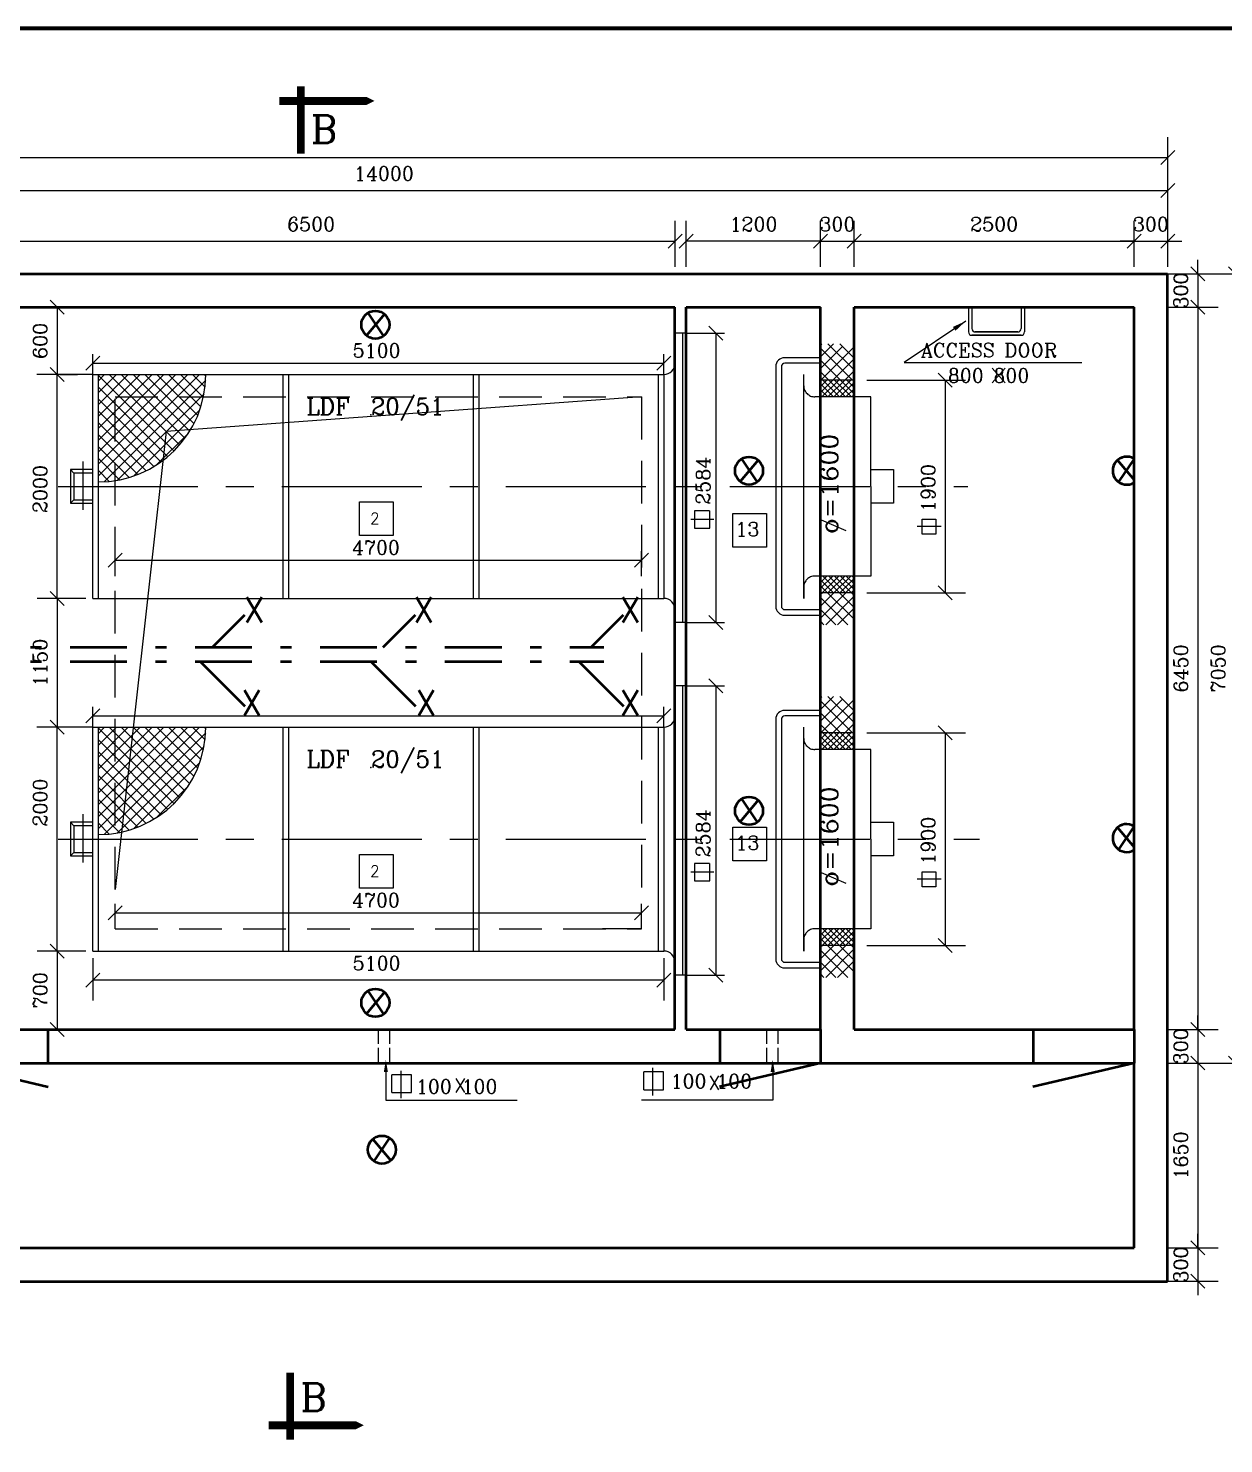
# Model space of a CAD drawing. Header units: inches. Extents: x 14.4 to 65.9, y 4.3 to 68.5.
# Drawn here: x 37.97 to 48.64, y 55.82 to 68.46 of the extents above; entities that cross this region are included whole.
import ezdxf
from ezdxf.enums import TextEntityAlignment as Align

# ---------------------------------------------------------------- set-up
doc = ezdxf.new("R2010")
doc.units = ezdxf.units.IN
doc.header["$MEASUREMENT"] = 0
for name, pattern in [('CENTER', [2, 1.25, -0.25, 0.25, -0.25]), ('DASHDOT', [25.4, 12.7, -6.35, 0, -6.35]), ('DASHED', [19.05, 12.7, -6.35])]:
    doc.linetypes.add(name, pattern=pattern)
doc.layers.add('cadr', color=250, linetype='Continuous')
for name, color, linetype, lineweight in [('DIMEN', 5, 'Continuous', 25), ('STRUC', 3, 'Continuous', 50), ('UNITS', 7, 'Continuous', 25)]:
    doc.layers.add(name, color=color, linetype=linetype, lineweight=lineweight)
doc.styles.add('ROMANC', font='romanc')
doc.styles.add('ROMANS', font='romans')
doc.dimstyles.new('ISO-25', dxfattribs={"dimtxt": 0.125, "dimasz": 0.125, "dimexe": 0.08, "dimexo": 0, "dimgap": 0.05, "dimtad": 1, "dimtxsty": 'ROMANC', "dimblk": 'OBLIQUE', "dimcen": 0.09, "dimadec": 0, "dimazin": 0, "dimtfac": 1, "dimtmove": 0, "dimatfit": 3, "dimfxl": 1, "dimarcsym": 0})
doc.dimstyles.get("Standard").update_dxf_attribs({"dimtxt": 0.125, "dimasz": 0.125, "dimexe": 0.18, "dimexo": 0.0625, "dimgap": 0.09, "dimtad": 1, "dimdec": 4, "dimzin": 0, "dimdsep": 46, "dimtxsty": 'ROMANC', "dimblk": 'OBLIQUE', "dimcen": 0.09, "dimadec": 0, "dimazin": 0, "dimtfac": 1, "dimtdec": 4, "dimtofl": 0, "dimtmove": 0, "dimatfit": 3, "dimfxl": 1, "dimtolj": 1, "dimtzin": 0, "dimarcsym": 1})

# ---------------------------------------------------------------- blocks, each defined once
blk = doc.blocks.new('_Oblique')
at = {"layer": 'STRUC', "color": 0, "lineweight": -2}
blk.add_line((-0.5, -0.5), (0.5, 0.5), dxfattribs=at)
blk = doc.blocks.new('*D3')
at = {"layer": 'DIMEN', "color": 0, "lineweight": -2, "transparency": 16777216}
for p, q in [((38.165, 63.371), (38.047, 63.371)), ((38.227, 63.371), (38.227, 62.221)), ((38.165, 62.221), (38.047, 62.221))]:
    blk.add_line(p, q, dxfattribs=at)
at = {"layer": 'DIMEN', "color": 0, "lineweight": -2, "transparency": 16777216, "xscale": 0.125, "yscale": 0.125, "zscale": 0.125}
for p, rotation in [((38.227, 63.371), 90), ((38.227, 62.221), 270)]:
    blk.add_blockref('_Oblique', p, dxfattribs=dict(at, rotation=rotation))
at = {"layer": 'DIMEN', "color": 0, "transparency": 16777216, "insert": (38.075, 62.796), "char_height": 0.125, "attachment_point": 5, "rotation": 90, "style": 'ROMANC'}
blk.add_mtext('\\A1;1150', dxfattribs=at)
blk = doc.blocks.new('*D4')
at = {"layer": 'DIMEN', "color": 0, "lineweight": -2, "transparency": 16777216}
for p, q in [((38.165, 65.971), (38.047, 65.971)), ((38.227, 65.971), (38.227, 65.371)), ((38.25, 65.371), (38.407, 65.371))]:
    blk.add_line(p, q, dxfattribs=at)
at = {"layer": 'DIMEN', "color": 0, "lineweight": -2, "transparency": 16777216, "xscale": 0.125, "yscale": 0.125, "zscale": 0.125}
for p, rotation in [((38.227, 65.971), 90), ((38.227, 65.371), 270)]:
    blk.add_blockref('_Oblique', p, dxfattribs=dict(at, rotation=rotation))
at = {"layer": 'DIMEN', "color": 0, "transparency": 16777216, "insert": (38.075, 65.671), "char_height": 0.125, "attachment_point": 5, "rotation": 90, "style": 'ROMANC'}
blk.add_mtext('\\A1;600', dxfattribs=at)
blk = doc.blocks.new('*D8')
at = {"layer": 'DIMEN', "color": 0, "lineweight": -2, "transparency": 16777216}
for p, q in [((37.244, 66.333), (37.244, 66.742)), ((43.744, 66.333), (43.744, 66.742)), ((37.244, 66.562), (43.744, 66.562))]:
    blk.add_line(p, q, dxfattribs=at)
at = {"layer": 'DIMEN', "color": 0, "lineweight": -2, "transparency": 16777216, "xscale": 0.125, "yscale": 0.125, "zscale": 0.125, "rotation": 180}
blk.add_blockref('_Oblique', (37.244, 66.562), dxfattribs=at)
at = {"layer": 'DIMEN', "color": 0, "lineweight": -2, "transparency": 16777216, "xscale": 0.125, "yscale": 0.125, "zscale": 0.125}
blk.add_blockref('_Oblique', (43.744, 66.562), dxfattribs=at)
at = {"layer": 'DIMEN', "color": 0, "transparency": 16777216, "insert": (40.494, 66.715), "char_height": 0.125, "attachment_point": 5, "style": 'ROMANC'}
blk.add_mtext('\\A1;6500', dxfattribs=at)
blk = doc.blocks.new('*D9')
at = {"layer": 'DIMEN', "color": 0, "lineweight": -2, "transparency": 16777216}
for p, q in [((43.844, 66.333), (43.844, 66.742)), ((45.044, 66.333), (45.044, 66.742)), ((45.044, 66.562), (43.844, 66.562))]:
    blk.add_line(p, q, dxfattribs=at)
at = {"layer": 'DIMEN', "color": 0, "lineweight": -2, "transparency": 16777216, "xscale": 0.125, "yscale": 0.125, "zscale": 0.125, "rotation": 180}
blk.add_blockref('_Oblique', (43.844, 66.562), dxfattribs=at)
at = {"layer": 'DIMEN', "color": 0, "lineweight": -2, "transparency": 16777216, "xscale": 0.125, "yscale": 0.125, "zscale": 0.125}
blk.add_blockref('_Oblique', (45.044, 66.562), dxfattribs=at)
at = {"layer": 'DIMEN', "color": 0, "transparency": 16777216, "insert": (44.444, 66.715), "char_height": 0.125, "attachment_point": 5, "style": 'ROMANC'}
blk.add_mtext('\\A1;1200', dxfattribs=at)
blk = doc.blocks.new('*D10')
at = {"layer": 'DIMEN', "color": 0, "lineweight": -2, "transparency": 16777216}
for p, q in [((45.344, 66.333), (45.344, 66.742)), ((47.844, 66.333), (47.844, 66.742)), ((45.344, 66.562), (47.844, 66.562))]:
    blk.add_line(p, q, dxfattribs=at)
at = {"layer": 'DIMEN', "color": 0, "lineweight": -2, "transparency": 16777216, "xscale": 0.125, "yscale": 0.125, "zscale": 0.125, "rotation": 180}
blk.add_blockref('_Oblique', (45.344, 66.562), dxfattribs=at)
at = {"layer": 'DIMEN', "color": 0, "lineweight": -2, "transparency": 16777216, "xscale": 0.125, "yscale": 0.125, "zscale": 0.125}
blk.add_blockref('_Oblique', (47.844, 66.562), dxfattribs=at)
at = {"layer": 'DIMEN', "color": 0, "transparency": 16777216, "insert": (46.594, 66.715), "char_height": 0.125, "attachment_point": 5, "style": 'ROMANC'}
blk.add_mtext('\\A1;2500', dxfattribs=at)
blk = doc.blocks.new('*D12')
at = {"layer": 'DIMEN', "color": 0, "lineweight": -2, "transparency": 16777216}
for p, q in [((45.044, 66.333), (45.044, 66.742)), ((45.344, 66.333), (45.344, 66.742)), ((45.044, 66.562), (44.919, 66.562)), ((45.044, 66.562), (45.344, 66.562)), ((45.344, 66.562), (45.469, 66.562))]:
    blk.add_line(p, q, dxfattribs=at)
at = {"layer": 'DIMEN', "color": 0, "lineweight": -2, "transparency": 16777216, "xscale": 0.125, "yscale": 0.125, "zscale": 0.125}
blk.add_blockref('_Oblique', (45.044, 66.562), dxfattribs=at)
at = {"layer": 'DIMEN', "color": 0, "lineweight": -2, "transparency": 16777216, "xscale": 0.125, "yscale": 0.125, "zscale": 0.125, "rotation": 180}
blk.add_blockref('_Oblique', (45.344, 66.562), dxfattribs=at)
at = {"layer": 'DIMEN', "color": 0, "transparency": 16777216, "insert": (45.194, 66.715), "char_height": 0.125, "attachment_point": 5, "style": 'ROMANC'}
blk.add_mtext('\\A1;300', dxfattribs=at)
blk = doc.blocks.new('*D13')
at = {"layer": 'DIMEN', "color": 0, "lineweight": -2, "transparency": 16777216}
for p, q in [((47.844, 66.333), (47.844, 66.742)), ((48.144, 66.333), (48.144, 66.742)), ((47.844, 66.562), (47.719, 66.562)), ((47.844, 66.562), (48.144, 66.562)), ((48.144, 66.562), (48.269, 66.562))]:
    blk.add_line(p, q, dxfattribs=at)
at = {"layer": 'DIMEN', "color": 0, "lineweight": -2, "transparency": 16777216, "xscale": 0.125, "yscale": 0.125, "zscale": 0.125}
blk.add_blockref('_Oblique', (47.844, 66.562), dxfattribs=at)
at = {"layer": 'DIMEN', "color": 0, "lineweight": -2, "transparency": 16777216, "xscale": 0.125, "yscale": 0.125, "zscale": 0.125, "rotation": 180}
blk.add_blockref('_Oblique', (48.144, 66.562), dxfattribs=at)
at = {"layer": 'DIMEN', "color": 0, "transparency": 16777216, "insert": (47.994, 66.715), "char_height": 0.125, "attachment_point": 5, "style": 'ROMANC'}
blk.add_mtext('\\A1;300', dxfattribs=at)
blk = doc.blocks.new('*D26')
at = {"layer": 'DIMEN', "color": 0, "lineweight": -2, "transparency": 16777216}
for p, q in [((34.144, 66.328), (34.144, 67.193)), ((48.144, 66.333), (48.144, 67.193)), ((34.144, 67.013), (48.144, 67.013))]:
    blk.add_line(p, q, dxfattribs=at)
at = {"layer": 'DIMEN', "color": 0, "lineweight": -2, "transparency": 16777216, "xscale": 0.125, "yscale": 0.125, "zscale": 0.125, "rotation": 180}
blk.add_blockref('_Oblique', (34.144, 67.013), dxfattribs=at)
at = {"layer": 'DIMEN', "color": 0, "lineweight": -2, "transparency": 16777216, "xscale": 0.125, "yscale": 0.125, "zscale": 0.125}
blk.add_blockref('_Oblique', (48.144, 67.013), dxfattribs=at)
at = {"layer": 'DIMEN', "color": 0, "transparency": 16777216, "insert": (41.144, 67.166), "char_height": 0.125, "attachment_point": 5, "style": 'ROMANC'}
blk.add_mtext('\\A1;14000', dxfattribs=at)
blk = doc.blocks.new('*D147')
at = {"layer": 'DIMEN', "color": 0, "lineweight": -2, "transparency": 16777216}
for p, q in [((48.414, 66.271), (48.414, 66.396)), ((48.144, 66.271), (48.594, 66.271)), ((48.414, 66.271), (48.414, 65.971)), ((48.144, 65.971), (48.594, 65.971)), ((48.414, 65.971), (48.414, 65.846))]:
    blk.add_line(p, q, dxfattribs=at)
at = {"layer": 'DIMEN', "color": 0, "lineweight": -2, "transparency": 16777216, "xscale": 0.125, "yscale": 0.125, "zscale": 0.125}
for p, rotation in [((48.414, 66.271), 270), ((48.414, 65.971), 90)]:
    blk.add_blockref('_Oblique', p, dxfattribs=dict(at, rotation=rotation))
at = {"layer": 'DIMEN', "color": 0, "transparency": 16777216, "insert": (48.262, 66.121), "char_height": 0.125, "attachment_point": 5, "rotation": 90, "style": 'ROMANC'}
blk.add_mtext('\\A1;300', dxfattribs=at)
blk = doc.blocks.new('*D148')
at = {"layer": 'DIMEN', "color": 0, "lineweight": -2, "transparency": 16777216}
for p, q in [((48.206, 65.971), (48.594, 65.971)), ((48.414, 65.971), (48.414, 59.521)), ((48.206, 59.521), (48.594, 59.521))]:
    blk.add_line(p, q, dxfattribs=at)
at = {"layer": 'DIMEN', "color": 0, "lineweight": -2, "transparency": 16777216, "xscale": 0.125, "yscale": 0.125, "zscale": 0.125}
for p, rotation in [((48.414, 65.971), 90), ((48.414, 59.521), 270)]:
    blk.add_blockref('_Oblique', p, dxfattribs=dict(at, rotation=rotation))
at = {"layer": 'DIMEN', "color": 0, "transparency": 16777216, "insert": (48.262, 62.746), "char_height": 0.125, "attachment_point": 5, "rotation": 90, "style": 'ROMANC'}
blk.add_mtext('\\A1;6450', dxfattribs=at)
blk = doc.blocks.new('*D149')
at = {"layer": 'DIMEN', "color": 0, "lineweight": -2, "transparency": 16777216}
for p, q in [((48.414, 59.521), (48.414, 59.646)), ((48.144, 59.521), (48.594, 59.521)), ((48.414, 59.521), (48.414, 59.221)), ((48.144, 59.221), (48.594, 59.221)), ((48.414, 59.221), (48.414, 59.096))]:
    blk.add_line(p, q, dxfattribs=at)
at = {"layer": 'DIMEN', "color": 0, "lineweight": -2, "transparency": 16777216, "xscale": 0.125, "yscale": 0.125, "zscale": 0.125}
for p, rotation in [((48.414, 59.521), 270), ((48.414, 59.221), 90)]:
    blk.add_blockref('_Oblique', p, dxfattribs=dict(at, rotation=rotation))
at = {"layer": 'DIMEN', "color": 0, "transparency": 16777216, "insert": (48.262, 59.371), "char_height": 0.125, "attachment_point": 5, "rotation": 90, "style": 'ROMANC'}
blk.add_mtext('\\A1;300', dxfattribs=at)
blk = doc.blocks.new('*D150')
at = {"layer": 'DIMEN', "color": 0, "lineweight": -2, "transparency": 16777216}
for p, q in [((48.414, 57.571), (48.414, 57.696)), ((48.144, 57.571), (48.594, 57.571)), ((48.414, 57.571), (48.414, 57.271)), ((48.144, 57.271), (48.594, 57.271)), ((48.414, 57.271), (48.414, 57.146))]:
    blk.add_line(p, q, dxfattribs=at)
at = {"layer": 'DIMEN', "color": 0, "lineweight": -2, "transparency": 16777216, "xscale": 0.125, "yscale": 0.125, "zscale": 0.125}
for p, rotation in [((48.414, 57.571), 270), ((48.414, 57.271), 90)]:
    blk.add_blockref('_Oblique', p, dxfattribs=dict(at, rotation=rotation))
at = {"layer": 'DIMEN', "color": 0, "transparency": 16777216, "insert": (48.262, 57.421), "char_height": 0.125, "attachment_point": 5, "rotation": 90, "style": 'ROMANC'}
blk.add_mtext('\\A1;300', dxfattribs=at)
blk = doc.blocks.new('*D151')
at = {"layer": 'DIMEN', "color": 0, "lineweight": -2, "transparency": 16777216}
for p, q in [((48.206, 59.221), (48.594, 59.221)), ((48.414, 59.221), (48.414, 57.571)), ((48.206, 57.571), (48.594, 57.571))]:
    blk.add_line(p, q, dxfattribs=at)
at = {"layer": 'DIMEN', "color": 0, "lineweight": -2, "transparency": 16777216, "xscale": 0.125, "yscale": 0.125, "zscale": 0.125}
for p, rotation in [((48.414, 59.221), 90), ((48.414, 57.571), 270)]:
    blk.add_blockref('_Oblique', p, dxfattribs=dict(at, rotation=rotation))
at = {"layer": 'DIMEN', "color": 0, "transparency": 16777216, "insert": (48.262, 58.396), "char_height": 0.125, "attachment_point": 5, "rotation": 90, "style": 'ROMANC'}
blk.add_mtext('\\A1;1650', dxfattribs=at)
blk = doc.blocks.new('*D152')
at = {"layer": 'DIMEN', "color": 0, "lineweight": -2, "transparency": 16777216}
for p, q in [((38.165, 60.221), (38.047, 60.221)), ((38.227, 60.221), (38.227, 59.521)), ((38.286, 59.521), (38.407, 59.521))]:
    blk.add_line(p, q, dxfattribs=at)
at = {"layer": 'DIMEN', "color": 0, "lineweight": -2, "transparency": 16777216, "xscale": 0.125, "yscale": 0.125, "zscale": 0.125}
for p, rotation in [((38.227, 60.221), 90), ((38.227, 59.521), 270)]:
    blk.add_blockref('_Oblique', p, dxfattribs=dict(at, rotation=rotation))
at = {"layer": 'DIMEN', "color": 0, "transparency": 16777216, "insert": (38.075, 59.871), "char_height": 0.125, "attachment_point": 5, "rotation": 90, "style": 'ROMANC'}
blk.add_mtext('\\A1;700', dxfattribs=at)
blk = doc.blocks.new('*D271')
at = {"layer": 'DIMEN', "color": 0, "lineweight": -2, "transparency": 16777216}
for p, q in [((16.644, 66.379), (16.644, 67.49)), ((48.144, 66.379), (48.144, 67.49)), ((16.644, 67.31), (48.144, 67.31))]:
    blk.add_line(p, q, dxfattribs=at)
at = {"layer": 'DIMEN', "color": 0, "lineweight": -2, "transparency": 16777216, "xscale": 0.125, "yscale": 0.125, "zscale": 0.125, "rotation": 180}
blk.add_blockref('_Oblique', (16.644, 67.31), dxfattribs=at)
at = {"layer": 'DIMEN', "color": 0, "lineweight": -2, "transparency": 16777216, "xscale": 0.125, "yscale": 0.125, "zscale": 0.125}
blk.add_blockref('_Oblique', (48.144, 67.31), dxfattribs=at)
at = {"layer": 'DIMEN', "color": 0, "transparency": 16777216, "insert": (32.394, 67.462), "char_height": 0.125, "attachment_point": 5, "style": 'ROMANC'}
blk.add_mtext('\\A1;31500', dxfattribs=at)
blk = doc.blocks.new('*D272')
at = {"layer": 'DIMEN', "color": 0, "lineweight": -2, "transparency": 16777216}
for p, q in [((48.477, 66.271), (48.928, 66.271)), ((48.748, 59.221), (48.748, 66.271)), ((48.477, 59.221), (48.928, 59.221))]:
    blk.add_line(p, q, dxfattribs=at)
at = {"layer": 'DIMEN', "color": 0, "lineweight": -2, "transparency": 16777216, "xscale": 0.125, "yscale": 0.125, "zscale": 0.125}
for p, rotation in [((48.748, 66.271), 90), ((48.748, 59.221), 270)]:
    blk.add_blockref('_Oblique', p, dxfattribs=dict(at, rotation=rotation))
at = {"layer": 'DIMEN', "color": 0, "transparency": 16777216, "insert": (48.595, 62.746), "char_height": 0.125, "attachment_point": 5, "rotation": 90, "style": 'ROMANC'}
blk.add_mtext('\\A1;7050', dxfattribs=at)

msp = doc.modelspace()

# ---------------------------------------------------------------- linework, layer by layer
for p, q in [((43.8436, 65.74077), (43.7436, 65.74077)), ((43.8136, 63.15677), (43.8136, 65.74077)), ((38.5436, 65.37077), (43.6436, 65.37077)), ((38.5436, 63.37077), (38.5436, 65.37077)), ((38.5936, 64.57077), (38.5936, 65.37077)), ((40.2436, 63.37077), (40.2436, 65.37077)), ((40.2936, 64.57077), (40.2936, 65.37077)), ((41.9436, 63.37077), (41.9436, 65.37077)), ((41.9936, 64.57077), (41.9936, 65.37077)), ((43.5936, 65.37077), (43.5936, 63.37077)), ((43.6436, 65.37077), (43.6436, 63.37077)), ((38.3436, 64.52077), (38.3736, 64.49077)), ((38.5436, 64.52077), (38.3436, 64.52077)), ((38.3436, 64.52077), (38.3436, 64.22077)), ((38.5436, 64.49077), (38.3736, 64.49077)), ((38.3736, 64.49077), (38.3736, 64.25077)), ((38.5936, 63.37077), (38.5936, 64.57077)), ((40.2936, 63.37077), (40.2936, 64.57077)), ((41.9936, 63.37077), (41.9936, 64.57077)), ((38.3736, 64.25077), (38.3436, 64.22077)), ((38.3736, 64.25077), (38.5436, 64.25077)), ((40.92733, 64.23333), (41.22733, 64.23333)), ((40.92733, 63.93333), (40.92733, 64.23333)), ((41.22733, 64.23333), (41.22733, 63.93333)), ((38.3436, 64.22077), (38.5436, 64.22077)), ((44.26154, 64.12784), (44.56154, 64.12784)), ((44.26154, 63.82784), (44.26154, 64.12784)), ((44.56154, 64.12784), (44.56154, 63.82784)), ((41.22733, 63.93333), (40.92733, 63.93333)), ((44.56154, 63.82784), (44.26154, 63.82784)), ((38.5436, 63.37077), (43.5936, 63.37077)), ((43.5936, 63.37077), (43.6436, 63.37077)), ((43.8436, 63.15677), (43.7436, 63.15677)), ((43.8436, 62.59077), (43.7436, 62.59077)), ((43.8136, 60.00677), (43.8136, 62.59077)), ((38.5436, 62.22077), (43.6436, 62.22077)), ((38.5436, 60.22077), (38.5436, 62.22077)), ((38.5936, 61.42077), (38.5936, 62.22077)), ((40.2436, 60.22077), (40.2436, 62.22077)), ((40.2936, 61.42077), (40.2936, 62.22077)), ((41.9436, 60.22077), (41.9436, 62.22077)), ((41.9936, 61.42077), (41.9936, 62.22077)), ((43.5936, 62.22077), (43.5936, 60.22077)), ((43.6436, 62.22077), (43.6436, 60.22077)), ((38.3436, 61.37077), (38.3736, 61.34077)), ((38.5436, 61.37077), (38.3436, 61.37077)), ((38.3436, 61.37077), (38.3436, 61.07077)), ((38.5436, 61.34077), (38.3736, 61.34077)), ((38.3736, 61.34077), (38.3736, 61.10077)), ((38.5936, 60.22077), (38.5936, 61.42077)), ((40.2936, 60.22077), (40.2936, 61.42077)), ((41.9936, 60.22077), (41.9936, 61.42077)), ((44.26154, 61.32784), (44.56154, 61.32784)), ((44.26154, 61.02784), (44.26154, 61.32784)), ((44.56154, 61.32784), (44.56154, 61.02784)), ((38.3736, 61.10077), (38.3436, 61.07077)), ((38.3436, 61.07077), (38.5436, 61.07077)), ((38.3736, 61.10077), (38.5436, 61.10077)), ((40.92733, 61.08333), (41.22733, 61.08333)), ((40.92733, 60.78333), (40.92733, 61.08333)), ((41.22733, 61.08333), (41.22733, 60.78333)), ((44.56154, 61.02784), (44.26154, 61.02784)), ((41.22733, 60.78333), (40.92733, 60.78333)), ((38.5436, 60.22077), (43.5936, 60.22077)), ((43.5936, 60.22077), (43.6436, 60.22077)), ((43.8436, 60.00677), (43.7436, 60.00677))]:
    msp.add_line(p, q)
at = {"color": 5, "lineweight": 25}
for p, q in [((43.8436, 65.74077), (44.18702, 65.74077)), ((44.10702, 65.74077), (44.10702, 63.15677)), ((43.6436, 65.37077), (43.6436, 65.55243)), ((38.5436, 65.47243), (43.6436, 65.47243)), ((44.05157, 64.15156), (43.91863, 64.15156)), ((43.91863, 64.15156), (43.91863, 63.99958)), ((44.05455, 63.99958), (44.05455, 64.15156)), ((43.88405, 64.07859), (44.08972, 64.07859)), ((43.91863, 63.99958), (44.05455, 63.99958)), ((43.8436, 63.15677), (44.18702, 63.15677)), ((43.8436, 62.59077), (44.18702, 62.59077)), ((44.10702, 62.59077), (44.10702, 60.00677)), ((43.6436, 62.22077), (43.6436, 62.40243)), ((38.5436, 62.32243), (43.6436, 62.32243)), ((44.05157, 61.00156), (43.91863, 61.00156)), ((43.91863, 61.00156), (43.91863, 60.84958)), ((44.05455, 60.84958), (44.05455, 61.00156)), ((43.88405, 60.92859), (44.08972, 60.92859)), ((43.91863, 60.84958), (44.05455, 60.84958)), ((43.8436, 60.00677), (44.18702, 60.00677))]:
    msp.add_line(p, q, dxfattribs=at)
at = {"color": 0, "linetype": 'Continuous'}
for p, q in [((45.0436, 65.63518), (45.05433, 65.6459)), ((45.0436, 65.52911), (45.16039, 65.6459)), ((45.0436, 65.42305), (45.2436, 65.62305)), ((45.0474, 65.32077), (45.3436, 65.61698)), ((45.3436, 65.41164), (45.10934, 65.6459)), ((45.3436, 65.5177), (45.21541, 65.6459)), ((45.32841, 65.32077), (45.0436, 65.60557)), ((45.22234, 65.32077), (45.0436, 65.49951)), ((45.15346, 65.32077), (45.3436, 65.51091)), ((45.11627, 65.32077), (45.0436, 65.39344)), ((45.25962, 65.32077), (45.3436, 65.40475)), ((45.0436, 65.31698), (45.0474, 65.32077)), ((45.0436, 65.26395), (45.10043, 65.32077)), ((45.0436, 65.21091), (45.15346, 65.32077)), ((45.16021, 65.17077), (45.0436, 65.28737)), ((45.0565, 65.17077), (45.2065, 65.32077)), ((45.21324, 65.17077), (45.06324, 65.32077)), ((45.10953, 65.17077), (45.25953, 65.32077)), ((45.26627, 65.17077), (45.11627, 65.32077)), ((45.16256, 65.17077), (45.31256, 65.32077)), ((45.31931, 65.17077), (45.16931, 65.32077)), ((45.21559, 65.17077), (45.3436, 65.29878)), ((45.3436, 65.19951), (45.22234, 65.32077)), ((45.27061, 65.17077), (45.3436, 65.24377)), ((45.3436, 65.25574), (45.27857, 65.32077)), ((45.3436, 65.31075), (45.33359, 65.32077)), ((45.10717, 65.17077), (45.0436, 65.23434)), ((45.05414, 65.17077), (45.0436, 65.18131)), ((45.32317, 65.17077), (45.3436, 65.1912)), ((45.0436, 63.46082), (45.15355, 63.57077)), ((45.0436, 63.51386), (45.10052, 63.57077)), ((45.0436, 63.56689), (45.04749, 63.57077)), ((45.16012, 63.42077), (45.0436, 63.53728)), ((45.10709, 63.42077), (45.0436, 63.48425)), ((45.05658, 63.42077), (45.20658, 63.57077)), ((45.21315, 63.42077), (45.06315, 63.57077)), ((45.10962, 63.42077), (45.25962, 63.57077)), ((45.26618, 63.42077), (45.11618, 63.57077)), ((45.16265, 63.42077), (45.31265, 63.57077)), ((45.3436, 63.39638), (45.16922, 63.57077)), ((45.21568, 63.42077), (45.3436, 63.54869)), ((45.3436, 63.44942), (45.22225, 63.57077)), ((45.26626, 63.42077), (45.3436, 63.49812)), ((45.3436, 63.49999), (45.27283, 63.57077)), ((45.3436, 63.55366), (45.3265, 63.57077)), ((45.05405, 63.42077), (45.0436, 63.43122)), ((45.0436, 63.40779), (45.05658, 63.42077)), ((45.0436, 63.30172), (45.16265, 63.42077)), ((45.0436, 63.19566), (45.26872, 63.42077)), ((45.28588, 63.13591), (45.0436, 63.37819)), ((45.08992, 63.13591), (45.3436, 63.38959)), ((45.3436, 63.18425), (45.10709, 63.42077)), ((45.3436, 63.29032), (45.21315, 63.42077)), ((45.2436, 63.44335), (45.24093, 63.44602)), ((45.31774, 63.42077), (45.3436, 63.44663)), ((45.17982, 63.13591), (45.0436, 63.27212)), ((45.19599, 63.13591), (45.3436, 63.28353)), ((45.07375, 63.13591), (45.0436, 63.16605)), ((45.0436, 62.48518), (45.05433, 62.4959)), ((45.0436, 62.37911), (45.16039, 62.4959)), ((45.0436, 62.27305), (45.2436, 62.47305)), ((45.32841, 62.17077), (45.0436, 62.45557)), ((45.0474, 62.17077), (45.3436, 62.46698)), ((45.3436, 62.26164), (45.10934, 62.4959)), ((45.3436, 62.3677), (45.21541, 62.4959)), ((45.22234, 62.17077), (45.0436, 62.34951)), ((45.15346, 62.17077), (45.3436, 62.36091)), ((45.11627, 62.17077), (45.0436, 62.24344)), ((45.25962, 62.17077), (45.3436, 62.25475)), ((45.0436, 62.16698), (45.0474, 62.17077)), ((45.0436, 62.11395), (45.10043, 62.17077)), ((45.0436, 62.06091), (45.15346, 62.17077)), ((45.16021, 62.02077), (45.0436, 62.13737)), ((45.10717, 62.02077), (45.0436, 62.08434)), ((45.0565, 62.02077), (45.2065, 62.17077)), ((45.21324, 62.02077), (45.06324, 62.17077)), ((45.10953, 62.02077), (45.25953, 62.17077)), ((45.26627, 62.02077), (45.11627, 62.17077)), ((45.16256, 62.02077), (45.31256, 62.17077)), ((45.31931, 62.02077), (45.16931, 62.17077)), ((45.21559, 62.02077), (45.3436, 62.14878)), ((45.3436, 62.04951), (45.22234, 62.17077)), ((45.27061, 62.02077), (45.3436, 62.09377)), ((45.3436, 62.10574), (45.27857, 62.17077)), ((45.3436, 62.16075), (45.33359, 62.17077)), ((45.05414, 62.02077), (45.0436, 62.03131)), ((45.32317, 62.02077), (45.3436, 62.0412)), ((45.0436, 60.31082), (45.15355, 60.42077)), ((45.0436, 60.36386), (45.10052, 60.42077)), ((45.0436, 60.41689), (45.04749, 60.42077)), ((45.16012, 60.27077), (45.0436, 60.38728)), ((45.10709, 60.27077), (45.0436, 60.33425)), ((45.05658, 60.27077), (45.20658, 60.42077)), ((45.21315, 60.27077), (45.06315, 60.42077)), ((45.10962, 60.27077), (45.25962, 60.42077)), ((45.26618, 60.27077), (45.11618, 60.42077)), ((45.16265, 60.27077), (45.31265, 60.42077)), ((45.3436, 60.24638), (45.16922, 60.42077)), ((45.21568, 60.27077), (45.3436, 60.39869)), ((45.345, 60.29802), (45.22225, 60.42077)), ((45.26626, 60.27077), (45.34454, 60.34905)), ((45.34454, 60.34905), (45.27283, 60.42077)), ((45.3436, 60.40366), (45.3265, 60.42077)), ((45.05405, 60.27077), (45.0436, 60.28122)), ((45.0436, 60.25779), (45.05658, 60.27077)), ((45.0436, 60.15172), (45.16265, 60.27077)), ((45.0436, 60.04566), (45.26872, 60.27077)), ((45.28588, 59.98591), (45.0436, 60.22819)), ((45.08992, 59.98591), (45.3436, 60.23959)), ((45.3436, 60.03425), (45.10709, 60.27077)), ((45.347, 60.13692), (45.21315, 60.27077)), ((45.2436, 60.29335), (45.24093, 60.29602)), ((45.31774, 60.27077), (45.345, 60.29802)), ((45.17982, 59.98591), (45.0436, 60.12212)), ((45.19599, 59.98591), (45.347, 60.13692)), ((45.07375, 59.98591), (45.0436, 60.01605))]:
    msp.add_line(p, q, dxfattribs=at)
at = {"linetype": 'Continuous'}
for p, q in [((45.0436, 65.52077), (44.7236, 65.52077)), ((44.6436, 65.44077), (44.6436, 63.30077)), ((44.6936, 65.44077), (44.6936, 63.30077)), ((45.0436, 65.47077), (44.7236, 65.47077)), ((44.8936, 63.37077), (44.8936, 65.37077)), ((45.3436, 65.32077), (45.0436, 65.32077)), ((45.4936, 64.52077), (45.6936, 64.52077)), ((45.6936, 64.52077), (45.6936, 64.22077)), ((45.6936, 64.22077), (45.4936, 64.22077)), ((45.04848, 64.07162), (45.27075, 63.9763)), ((45.2436, 63.57077), (45.0436, 63.57077)), ((45.3436, 63.42077), (45.0436, 63.42077)), ((44.7236, 63.27077), (45.0436, 63.27077)), ((44.7236, 63.22077), (45.0436, 63.22077)), ((45.0436, 62.37077), (44.7236, 62.37077)), ((44.6436, 62.29077), (44.6436, 60.15077)), ((44.6936, 62.29077), (44.6936, 60.15077)), ((45.0436, 62.32077), (44.7236, 62.32077)), ((44.8936, 60.22077), (44.8936, 62.22077)), ((45.3436, 62.17077), (45.0436, 62.17077)), ((45.4936, 61.37077), (45.6936, 61.37077)), ((45.6936, 61.37077), (45.6936, 61.07077)), ((45.6936, 61.07077), (45.4936, 61.07077)), ((45.04848, 60.92162), (45.27075, 60.8263)), ((45.2436, 60.42077), (45.0436, 60.42077)), ((45.3436, 60.27077), (45.0436, 60.27077)), ((44.7236, 60.12077), (45.0436, 60.12077)), ((44.7236, 60.07077), (45.0436, 60.07077))]:
    msp.add_line(p, q, dxfattribs=at)
at = {"color": 0}
for p, q in [((38.5936, 64.46687), (39.49751, 65.37077)), ((38.5936, 64.57293), (39.39144, 65.37077)), ((38.5936, 64.679), (39.28538, 65.37077)), ((38.5936, 64.78506), (39.17931, 65.37077)), ((38.5936, 64.89113), (39.07324, 65.37077)), ((38.5936, 64.9972), (38.96718, 65.37077)), ((38.5936, 65.10326), (38.86111, 65.37077)), ((38.5936, 65.20933), (38.75505, 65.37077)), ((39.26815, 64.6877), (38.5936, 65.36224)), ((39.31944, 64.74247), (38.69114, 65.37077)), ((39.36655, 64.80143), (38.79721, 65.37077)), ((39.40937, 64.86468), (38.90327, 65.37077)), ((39.44768, 64.93242), (39.00934, 65.37077)), ((39.48119, 65.00499), (39.1154, 65.37077)), ((39.50941, 65.08283), (39.22147, 65.37077)), ((39.53165, 65.16665), (39.32754, 65.37077)), ((39.5469, 65.25748), (39.4336, 65.37077)), ((39.5535, 65.35693), (39.53967, 65.37077)), ((39.21271, 64.63707), (38.5936, 65.25617)), ((38.64495, 64.41214), (39.55223, 65.31943)), ((39.15307, 64.59064), (38.5936, 65.15011)), ((38.76508, 64.42621), (39.53817, 65.1993)), ((39.08911, 64.54853), (38.5936, 65.04404)), ((38.90899, 64.46406), (39.50032, 65.05538)), ((39.02061, 64.51097), (38.5936, 64.93798)), ((38.94724, 64.47828), (38.5936, 64.83191)), ((39.117, 64.566), (39.39837, 64.84737)), ((38.86848, 64.45097), (38.5936, 64.72584)), ((38.78362, 64.42976), (38.5936, 64.61978)), ((38.69154, 64.41578), (38.5936, 64.51371)), ((38.5936, 61.31687), (39.49751, 62.22077)), ((38.5936, 61.42293), (39.39144, 62.22077)), ((38.5936, 61.529), (39.28538, 62.22077)), ((38.5936, 61.63506), (39.17931, 62.22077)), ((38.5936, 61.74113), (39.07324, 62.22077)), ((38.5936, 61.8472), (38.96718, 62.22077)), ((38.5936, 61.95326), (38.86111, 62.22077)), ((38.5936, 62.05933), (38.75505, 62.22077)), ((38.5936, 62.16539), (38.64898, 62.22077)), ((39.26815, 61.5377), (38.5936, 62.21224)), ((39.31944, 61.59247), (38.69114, 62.22077)), ((39.36655, 61.65143), (38.79721, 62.22077)), ((39.40937, 61.71468), (38.90327, 62.22077)), ((39.44768, 61.78242), (39.00934, 62.22077)), ((39.48119, 61.85499), (39.1154, 62.22077)), ((39.50941, 61.93283), (39.22147, 62.22077)), ((39.53165, 62.01665), (39.32754, 62.22077)), ((39.5469, 62.10748), (39.4336, 62.22077)), ((39.5535, 62.20693), (39.53967, 62.22077)), ((39.21271, 61.48707), (38.5936, 62.10617)), ((38.64495, 61.26214), (39.55223, 62.16943)), ((39.15307, 61.44064), (38.5936, 62.00011)), ((38.76508, 61.27621), (39.53817, 62.0493)), ((39.08911, 61.39853), (38.5936, 61.89404)), ((38.90899, 61.31406), (39.50032, 61.90538)), ((39.02061, 61.36097), (38.5936, 61.78798)), ((39.117, 61.416), (39.39837, 61.69737)), ((38.94724, 61.32828), (38.5936, 61.68191)), ((38.86848, 61.30097), (38.5936, 61.57584)), ((38.78362, 61.27976), (38.5936, 61.46978)), ((38.69154, 61.26578), (38.5936, 61.36371))]:
    msp.add_line(p, q, dxfattribs=at)
at = {"color": 7, "linetype": 'CENTER'}
for p, q in [((44.8936, 65.27077), (44.8936, 65.37077)), ((44.8936, 63.47077), (44.8936, 63.37077)), ((44.8936, 62.12077), (44.8936, 62.22077)), ((44.8936, 60.32077), (44.8936, 60.22077))]:
    msp.add_line(p, q, dxfattribs=at)
at = {"linetype": 'DASHED', "ltscale": 0.03}
for p, q in [((38.7436, 60.77077), (38.7436, 65.17077)), ((38.7436, 65.17077), (43.4436, 65.17077)), ((43.4436, 65.17077), (43.4436, 60.77077)), ((38.7436, 60.42077), (43.4436, 60.42077))]:
    msp.add_line(p, q, dxfattribs=at)
at = {"linetype": 'CENTER'}
for p, q in [((45.4936, 65.17077), (44.9936, 65.17077)), ((45.4936, 64.37077), (45.4936, 65.17077)), ((45.4936, 64.37077), (45.4936, 63.57077)), ((45.0436, 63.57077), (44.9936, 63.57077)), ((45.4936, 63.57077), (45.2436, 63.57077)), ((45.4936, 62.02077), (44.9936, 62.02077)), ((45.4936, 61.22077), (45.4936, 62.02077)), ((45.4936, 61.22077), (45.4936, 60.42077)), ((45.0436, 60.42077), (44.9936, 60.42077)), ((45.4936, 60.42077), (45.2436, 60.42077))]:
    msp.add_line(p, q, dxfattribs=at)
at = {"color": 6, "linetype": 'CENTER', "lineweight": 25}
for p, q in [((38.4586, 64.1607), (38.4586, 64.59401)), ((38.23357, 64.37077), (46.35805, 64.37077)), ((38.4586, 61.0107), (38.4586, 61.44401)), ((38.23357, 61.22077), (46.46399, 61.22077))]:
    msp.add_line(p, q, dxfattribs=at)
at = {"color": 5, "linetype": 'Continuous', "lineweight": 25}
for p, q in [((46.1219, 64.01229), (45.90596, 64.01229)), ((45.95049, 64.0793), (46.07349, 64.0793)), ((45.95049, 63.94529), (45.95049, 64.0793)), ((46.07349, 63.94529), (45.95049, 63.94529)), ((46.1219, 60.86229), (45.90596, 60.86229)), ((45.95049, 60.9293), (46.07349, 60.9293)), ((45.95049, 60.79529), (45.95049, 60.9293)), ((46.07349, 60.79529), (45.95049, 60.79529))]:
    msp.add_line(p, q, dxfattribs=at)
at = {"linetype": 'Continuous'}
for centre, radius, start, end in [((44.7236, 65.44077), 0.08, 90, 180), ((44.7236, 65.44077), 0.03, 90, 180), ((44.7236, 63.30077), 0.08, 180, 270), ((44.7236, 63.30077), 0.03, 180, 270), ((44.7236, 62.29077), 0.08, 90, 180), ((44.7236, 62.29077), 0.03, 90, 180), ((44.7236, 60.15077), 0.08, 180, 270), ((44.7236, 60.15077), 0.03, 180, 270)]:
    msp.add_arc(centre, radius, start, end, dxfattribs=at)
at = {"color": 6, "lineweight": 25}
for centre in [(38.5936, 65.37077), (38.5936, 62.22077)]:
    msp.add_arc(centre, 0.96, 270, 0, dxfattribs=at)
for centre, start, end in [((43.6436, 65.47077), 270, 0), ((43.6436, 63.27077), 0, 90), ((43.6436, 62.32077), 270, 0), ((43.6436, 60.12077), 0, 90)]:
    msp.add_arc(centre, 0.1, start, end)
at = {"linetype": 'CENTER'}
for centre, start, end in [((44.9936, 65.27077), 180, 270), ((44.9936, 63.47077), 90, 180), ((44.9936, 62.12077), 180, 270), ((44.9936, 60.32077), 90, 180)]:
    msp.add_arc(centre, 0.1, start, end, dxfattribs=at)
for p in [(41.028, 65.01044), (41.028, 61.86044)]:
    msp.add_point(p)
at = {"layer": 'cadr', "color": 250, "linetype": 'Continuous', "lineweight": 70}
msp.add_line((14.35116, 68.46303), (65.85116, 68.46303), dxfattribs=at)
at = {"layer": 'DIMEN', "color": 5, "lineweight": -2}
for p, q in [((44.16952, 65.67827), (44.04452, 65.80327)), ((38.6061, 65.53493), (38.4811, 65.40993)), ((43.5811, 65.40993), (43.7061, 65.53493)), ((38.28956, 65.30827), (38.16456, 65.43327)), ((46.09415, 65.38327), (46.21915, 65.25827)), ((38.8061, 63.77585), (38.6811, 63.65085)), ((43.3811, 63.65085), (43.5061, 63.77585)), ((46.09415, 63.48327), (46.21915, 63.35827)), ((38.16456, 63.43327), (38.28956, 63.30827)), ((44.04452, 63.21927), (44.16952, 63.09427)), ((44.16952, 62.52827), (44.04452, 62.65327)), ((38.6061, 62.38493), (38.4811, 62.25993)), ((43.5811, 62.25993), (43.7061, 62.38493)), ((38.28956, 62.15827), (38.16456, 62.28327)), ((46.21915, 62.10827), (46.09415, 62.23327)), ((38.8061, 60.62585), (38.6811, 60.50085)), ((43.3811, 60.50085), (43.5061, 60.62585)), ((46.09415, 60.33327), (46.21915, 60.20827)), ((38.16456, 60.28327), (38.28956, 60.15827)), ((44.04452, 60.06927), (44.16952, 59.94427)), ((38.6061, 60.02271), (38.4811, 59.89771)), ((43.5811, 59.89771), (43.7061, 60.02271))]:
    msp.add_line(p, q, dxfattribs=at)
at = {"layer": 'DIMEN', "color": 5, "lineweight": 25}
for p, q in [((38.5436, 65.37077), (38.5436, 65.55243)), ((38.5436, 65.37077), (38.04461, 65.37077)), ((38.5436, 62.22077), (38.5436, 62.40243)), ((38.5436, 62.22077), (38.04461, 62.22077))]:
    msp.add_line(p, q, dxfattribs=at)
at = {"layer": 'DIMEN', "color": 5}
for p, q in [((38.12461, 65.37077), (38.04461, 65.37077)), ((38.4811, 65.37077), (38.04706, 65.37077)), ((38.5936, 65.31539), (38.64898, 65.37077)), ((46.15665, 65.32077), (46.15665, 63.42077)), ((38.7436, 63.57077), (38.7436, 63.79335)), ((38.4811, 63.37077), (38.04706, 63.37077)), ((38.12461, 62.22077), (38.04461, 62.22077)), ((38.4811, 62.22077), (38.04706, 62.22077)), ((38.22706, 60.22077), (38.22706, 62.22077)), ((46.15665, 62.17077), (46.15665, 60.27077)), ((43.4436, 60.42077), (43.4436, 60.64335)), ((43.4436, 60.42077), (43.09755, 60.42077)), ((43.6436, 59.96021), (38.5436, 59.96021)), ((41.1613, 59.13992), (41.1613, 58.89033)), ((44.61603, 59.13992), (44.61603, 58.89033)), ((41.1613, 58.89033), (42.33427, 58.89033)), ((44.61603, 58.89033), (43.44306, 58.89033))]:
    msp.add_line(p, q, dxfattribs=at)
at = {"layer": 'DIMEN'}
for p, q in [((38.22706, 63.37077), (38.22706, 65.37077)), ((46.69364, 65.42816), (46.57638, 65.2976)), ((46.57638, 65.42816), (46.69364, 65.2976)), ((45.4561, 65.32077), (46.33665, 65.32077)), ((43.4436, 63.57077), (43.4436, 63.79335)), ((38.7436, 63.71335), (43.4436, 63.71335)), ((45.4561, 63.42077), (46.33665, 63.42077)), ((45.4561, 62.17077), (46.33665, 62.17077)), ((38.7436, 60.42077), (38.7436, 60.64335)), ((38.7436, 60.56335), (43.4436, 60.56335)), ((38.4811, 60.22077), (38.04706, 60.22077)), ((45.4561, 60.27077), (46.33665, 60.27077)), ((38.5436, 60.15827), (38.5436, 59.78021)), ((43.6436, 60.15827), (43.6436, 59.78021)), ((41.09279, 59.52077), (41.09279, 59.3913)), ((41.19279, 59.52077), (41.19279, 59.3913)), ((44.56229, 59.52077), (44.56229, 59.3913)), ((44.66229, 59.52077), (44.66229, 59.3913)), ((41.09279, 59.35665), (41.09279, 59.22077)), ((41.19279, 59.35665), (41.19279, 59.22077)), ((44.56229, 59.35665), (44.56229, 59.22077)), ((44.66229, 59.35665), (44.66229, 59.22077)), ((43.54695, 58.93102), (43.54695, 59.17645)), ((41.3903, 59.11672), (41.21591, 59.11672)), ((41.21591, 58.9574), (41.21591, 59.11672)), ((41.29716, 58.90574), (41.29716, 59.15116)), ((41.3903, 58.9574), (41.3903, 59.11672)), ((43.64009, 59.142), (43.4657, 59.142)), ((43.4657, 58.98269), (43.4657, 59.142)), ((43.64009, 58.98269), (43.64009, 59.142)), ((41.21591, 58.9574), (41.3903, 58.9574)), ((43.4657, 58.98269), (43.64009, 58.98269))]:
    msp.add_line(p, q, dxfattribs=at)
at = {"layer": 'DIMEN', "color": 5, "linetype": 'Continuous', "lineweight": 25}
for p, q in [((46.07349, 64.0793), (46.07349, 63.94529)), ((46.07349, 60.9293), (46.07349, 60.79529))]:
    msp.add_line(p, q, dxfattribs=at)
at = {"layer": 'DIMEN', "color": 3}
for points in [[(40.20959, 67.81402, 0.07, 0.07, 0), (40.80959, 67.81402, 0.25, 0, 0), (41.05959, 67.81402, 0, 0, 0)], [(40.11499, 55.98515, 0.07, 0.07, 0), (40.71499, 55.98515, 0.25, 0, 0), (40.96499, 55.98515, 0, 0, 0)]]:
    msp.add_lwpolyline(points, format="xyseb", dxfattribs=at)
at = {"layer": 'DIMEN', "color": 3, "const_width": 0.07}
for points in [[(40.40173, 67.34356), (40.40173, 67.94356)], [(40.30713, 56.45562), (40.30713, 55.85562)]]:
    msp.add_lwpolyline(points, dxfattribs=at)
at = {"layer": 'DIMEN', "color": 5}
for points in [[(41.17963, 59.13992), (41.14296, 59.13992), (41.1613, 59.24992)], [(44.59769, 59.13992), (44.63436, 59.13992), (44.61603, 59.24992)]]:
    msp.add_solid(points, dxfattribs=at)
at = {"layer": 'STRUC'}
for p, q in [((16.6436, 66.27077), (48.1436, 66.27077)), ((48.1436, 57.27077), (48.1436, 66.27077)), ((37.2436, 65.97077), (43.7436, 65.97077)), ((43.7436, 59.52077), (43.7436, 65.97077)), ((43.8436, 59.52077), (43.8436, 65.97077)), ((43.8436, 65.97077), (45.0436, 65.97077)), ((45.0436, 59.52077), (45.0436, 65.97077)), ((45.3436, 59.52077), (45.3436, 65.97077)), ((45.3436, 65.97077), (47.8436, 65.97077)), ((47.8436, 59.52077), (47.8436, 65.97077)), ((45.0436, 62.02077), (45.0436, 63.57077)), ((37.2436, 59.52077), (43.7436, 59.52077)), ((38.1436, 59.52077), (38.1436, 59.22077)), ((43.8436, 59.52077), (45.0436, 59.52077)), ((44.1436, 59.52077), (44.1436, 59.22077)), ((45.0436, 59.52077), (45.0436, 59.22077)), ((45.3436, 59.52077), (47.8436, 59.52077)), ((46.9436, 59.52077), (46.9436, 59.22077)), ((47.8436, 59.52077), (47.8436, 59.22077)), ((36.9436, 59.22077), (47.8436, 59.22077)), ((37.2436, 59.22077), (38.14698, 59.00906)), ((45.0436, 59.22077), (44.14023, 59.00906)), ((47.8436, 59.22077), (46.94023, 59.00906)), ((47.8436, 57.57077), (47.8436, 59.22077)), ((16.9436, 57.57077), (47.8436, 57.57077)), ((16.6436, 57.27077), (48.1436, 57.27077))]:
    msp.add_line(p, q, dxfattribs=at)
at = {"layer": 'UNITS', "color": 3, "lineweight": 50}
for p, q in [((41.14934, 65.91012), (40.98946, 65.71797)), ((41.00136, 65.92129), (41.14125, 65.71427)), ((44.48613, 64.60599), (44.32625, 64.41384)), ((44.33815, 64.61716), (44.47804, 64.41014)), ((47.69629, 64.60658), (47.8436, 64.42954)), ((47.84428, 64.61775), (47.70438, 64.41073)), ((40.05226, 63.38127), (39.92077, 63.15537)), ((39.92077, 63.38127), (40.05226, 63.15537)), ((41.56565, 63.38127), (41.43416, 63.15537)), ((41.43416, 63.38127), (41.56565, 63.15537)), ((43.41033, 63.38127), (43.27884, 63.15537)), ((43.27884, 63.38127), (43.41033, 63.15537)), ((39.61403, 62.93579), (39.90188, 63.22364)), ((41.13797, 62.93579), (41.42582, 63.22364)), ((42.99625, 62.93579), (43.2841, 63.22364)), ((39.50296, 62.80664), (39.90188, 62.40772)), ((41.0269, 62.80664), (41.42582, 62.40772)), ((42.88518, 62.80664), (43.2841, 62.40772)), ((40.02967, 62.55069), (39.89819, 62.32478)), ((39.89819, 62.55069), (40.02967, 62.32478)), ((41.58824, 62.55069), (41.45675, 62.32478)), ((41.45675, 62.55069), (41.58824, 62.32478)), ((43.41033, 62.55069), (43.27884, 62.32478)), ((43.27884, 62.55069), (43.41033, 62.32478)), ((44.33815, 61.57968), (44.47804, 61.37266)), ((44.48613, 61.5685), (44.32625, 61.37636)), ((47.69629, 61.32478), (47.8436, 61.14774)), ((47.84428, 61.33596), (47.70438, 61.12894)), ((41.14934, 59.85369), (40.98946, 59.66154)), ((41.00136, 59.86486), (41.14125, 59.65784)), ((41.04472, 58.54136), (41.2046, 58.34921)), ((41.1927, 58.55253), (41.05281, 58.34551))]:
    msp.add_line(p, q, dxfattribs=at)
at = {"layer": 'UNITS'}
for p, q in [((46.36573, 65.97077), (46.36573, 65.75077)), ((46.36573, 65.97077), (46.36573, 65.75077)), ((46.39573, 65.97077), (46.39573, 65.78077)), ((46.39573, 65.97077), (46.39573, 65.78077)), ((46.83573, 65.97077), (46.83573, 65.78077)), ((46.83573, 65.97077), (46.83573, 65.78077)), ((46.86573, 65.97077), (46.86573, 65.75077)), ((46.86573, 65.97077), (46.86573, 65.75077)), ((46.80573, 65.75077), (46.42573, 65.75077)), ((46.42573, 65.75077), (46.80573, 65.75077)), ((46.83573, 65.72077), (46.39573, 65.72077)), ((46.39573, 65.72077), (46.83573, 65.72077)), ((43.4436, 65.17077), (39.20039, 64.86152)), ((39.20039, 64.86152), (38.7436, 60.77077))]:
    msp.add_line(p, q, dxfattribs=at)
at = {"layer": 'UNITS', "color": 3, "linetype": 'DASHDOT', "lineweight": 50, "ltscale": 0.04}
for p, q in [((36.1094, 62.93579), (43.10732, 62.93579)), ((36.1094, 62.80664), (43.10732, 62.80664))]:
    msp.add_line(p, q, dxfattribs=at)
at = {"layer": 'UNITS', "color": 3, "lineweight": 50}
for centre in [(41.06778, 65.8154), (44.40457, 64.51127), (44.40457, 61.47378), (41.06778, 59.75897), (41.12628, 58.44664)]:
    msp.add_circle(centre, 0.125, dxfattribs=at)
at = {"layer": 'UNITS'}
for centre, start, end in [((46.39573, 65.75077), 180, 270), ((46.39573, 65.75077), 180, 270), ((46.42573, 65.78077), 180, 270), ((46.42573, 65.78077), 180, 270), ((46.80573, 65.78077), 270, 0), ((46.80573, 65.78077), 270, 360), ((46.83573, 65.75077), 270, 0), ((46.83573, 65.75077), 270, 360)]:
    msp.add_arc(centre, 0.03, start, end, dxfattribs=at)
at = {"layer": 'UNITS', "color": 3, "lineweight": 50}
for centre in [(47.77786, 64.51186), (47.77786, 61.23006)]:
    msp.add_arc(centre, 0.125, 58.265876, 301.734124, dxfattribs=at)

# ---------------------------------------------------------------- texts
at = {"color": 5, "style": 'ROMANC'}
msp.add_text('5100', height=0.125, dxfattribs=at).set_placement((40.86444, 65.52243))
at = {"style": 'ROMANC'}
for s, height, p in [('LDF ', 0.15, (40.45208, 65.01086)), ('20/51', 0.15, (41.028, 65.01044)), ('2', 0.1, (41.0195, 64.03433)), ('LDF ', 0.15, (40.45208, 61.86086)), ('20/51', 0.15, (41.028, 61.86044)), ('2', 0.1, (41.0195, 60.88433))]:
    msp.add_text(s, height=height, dxfattribs=at).set_placement(p)
at = {"linetype": 'Continuous', "style": 'ROMANC'}
for p, p2 in [((45.1993, 63.94453), (45.1993, 64.84212)), ((45.1993, 60.79453), (45.1993, 61.69212))]:
    msp.add_text('o=1600', height=0.157079, rotation=90, dxfattribs=at).set_placement(p, p2, align=Align.ALIGNED)
at = {"color": 5, "style": 'ROMANC'}
for p in [(44.05702, 64.2077), (44.05702, 61.0577)]:
    msp.add_text('2584', height=0.125, rotation=90, dxfattribs=at).set_placement(p)
at = {"layer": 'DIMEN', "color": 3, "style": 'ROMANC'}
for p in [(40.49164, 67.4382), (40.39705, 56.11098)]:
    msp.add_text('B', height=0.25, dxfattribs=at).set_placement(p)
at = {"layer": 'DIMEN', "style": 'ROMANC'}
for s, p in [('ACCESS DOOR', (45.93937, 65.52524)), (' 800 800', (46.09417, 65.30012)), ('4700', (40.85849, 63.76335)), ('4700', (40.85849, 60.61335)), ('5100', (40.86444, 60.05021)), ('100 100', (41.42912, 58.94757)), ('100 100', (43.70357, 58.99517))]:
    msp.add_text(s, height=0.125, dxfattribs=at).set_placement(p)
for s, p in [('2000', (38.13706, 64.13268)), ('1900', (46.06665, 64.1416)), ('1900', (46.06665, 60.9916))]:
    msp.add_text(s, height=0.125, rotation=90, dxfattribs=at).set_placement(p)
at = {"layer": 'DIMEN', "color": 5, "style": 'ROMANC'}
msp.add_text('2000', height=0.125, rotation=90, dxfattribs=at).set_placement((38.13706, 61.33268))
at = {"layer": 'DIMEN', "color": 5, "style": 'ROMANS'}
for p in [(41.77162, 58.95633), (44.04057, 58.98162)]:
    msp.add_text('X', height=0.125, dxfattribs=at).set_placement(p)
at = {"layer": 'UNITS', "style": 'ROMANC'}
for p in [(44.28294, 63.92563), (44.28294, 61.12563)]:
    msp.add_text('13', height=0.125, dxfattribs=at).set_placement(p)

# ---------------------------------------------------------------- dimensions: what is measured, and where the dimension line sits
at = {"layer": 'DIMEN'}
for base, p1, p2, text, picture, middle in [((48.1436, 67.30953), (16.6436, 66.31651), (48.1436, 66.31651), '31500', '*D271', (32.3936, 67.46203)), ((48.1436, 67.01346), (34.1436, 66.26542), (48.1436, 66.27077), '14000', '*D26', (41.1436, 67.16596)), ((43.7436, 66.56233), (37.2436, 66.27077), (43.7436, 66.27077), '6500', '*D8', (40.4936, 66.71483)), ((43.8436, 66.56233), (45.0436, 66.27077), (43.8436, 66.27077), '1200', '*D9', (44.4436, 66.71483)), ((45.3436, 66.56233), (45.0436, 66.27077), (45.3436, 66.27077), '300', '*D12', (45.1936, 66.71483)), ((47.8436, 66.56233), (45.3436, 66.27077), (47.8436, 66.27077), '2500', '*D10', (46.5936, 66.71483)), ((48.1436, 66.56233), (47.8436, 66.27077), (48.1436, 66.27077), '300', '*D13', (47.9936, 66.71483))]:
    dim = msp.add_linear_dim(base=base, p1=p1, p2=p2, text=text, dimstyle='Standard', override={"dimtix": 1, "dimtofl": 1}, dxfattribs=at)
    dim.commit()
    dim.dimension.update_dxf_attribs({"geometry": picture, "text_midpoint": middle})
for base, p1, p2, angle, text, picture, middle in [((48.41433, 65.97077), (48.0811, 66.27077), (48.0811, 65.97077), 270, '300', '*D147', (48.26183, 66.12077)), ((48.74785, 66.27077), (48.41433, 59.22077), (48.41433, 66.27077), 90, '7050', '*D272', (48.59535, 62.74577)), ((48.41433, 59.52077), (48.1436, 65.97077), (48.1436, 59.52077), 90, '6450', '*D148', (48.26183, 62.74577)), ((38.22706, 59.52077), (38.22706, 60.22077), (38.22376, 59.52077), 90, '700', '*D152', (38.07456, 59.87077)), ((48.41433, 59.22077), (48.0811, 59.52077), (48.0811, 59.22077), 270, '300', '*D149', (48.26183, 59.37077)), ((48.41433, 57.57077), (48.1436, 59.22077), (48.1436, 57.57077), 90, '1650', '*D151', (48.26183, 58.39577)), ((48.41433, 57.27077), (48.0811, 57.57077), (48.0811, 57.27077), 270, '300', '*D150', (48.26183, 57.42077))]:
    dim = msp.add_linear_dim(base=base, p1=p1, p2=p2, angle=angle, text=text, dimstyle='Standard', override={"dimtix": 1, "dimtofl": 1}, dxfattribs=at)
    dim.commit()
    dim.dimension.update_dxf_attribs({"geometry": picture, "text_midpoint": middle})
at = {"layer": 'DIMEN', "color": 5}
for base, p1, p2, text, picture, middle in [((38.22706, 65.37077), (38.22706, 65.97077), (38.18796, 65.37077), '600', '*D4', (38.07456, 65.67077)), ((38.22706, 62.22077), (38.22706, 63.37077), (38.22706, 62.22077), '1150', '*D3', (38.07456, 62.79577))]:
    dim = msp.add_linear_dim(base=base, p1=p1, p2=p2, angle=90, text=text, dimstyle='Standard', override={"dimtix": 1, "dimtofl": 1}, dxfattribs=at)
    dim.commit()
    dim.dimension.update_dxf_attribs({"geometry": picture, "text_midpoint": middle})

# ---------------------------------------------------------------- leaders
at = {"layer": 'DIMEN'}
msp.add_leader([(46.3414, 65.84835), (45.78967, 65.47916), (47.37824, 65.47916)], dimstyle='ISO-25', override={"dimtix": 1}, dxfattribs=at)

doc.saveas('drawing.dxf')
